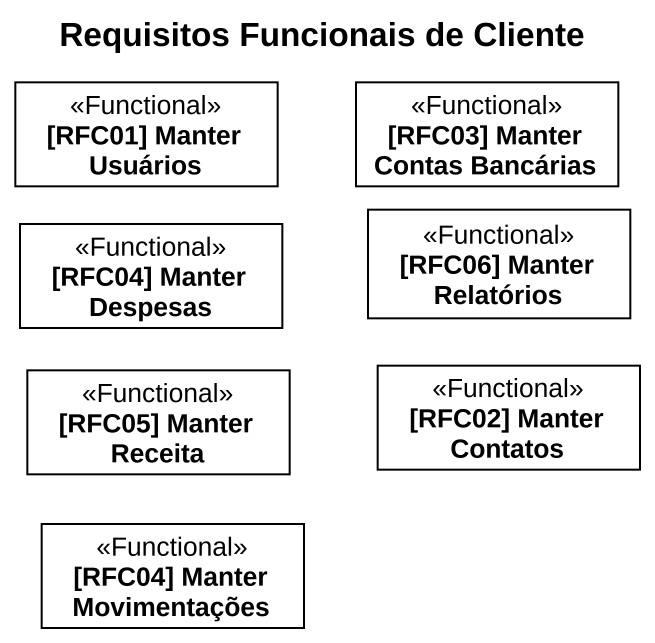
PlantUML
@startuml
title Requisitos Funcionais de Cliente
hide circle
hide empty members
class "[RFC01] Manter Usuários" as RFC01_Manter_Usuários <<Functional>>
class "[RFC03] Manter Contas Bancárias" as RFC03_Manter_Contas <<Functional>>
class "[RFC04] Manter Despesas" as RFC04_Manter_Despesas <<Functional>>
class "[RFC06] Manter Relatórios" as RFC06_Manter_Relatórios <<Functional>>
class "[RFC05] Manter Receita" as RFC05_Manter_Receita <<Functional>>
class "[RFC02] Manter Contatos" as RFC02_Manter_Contatos <<Functional>>
class "[RFC04] Manter Movimentações" as RFC04_Manter_Movimentações <<Functional>>
@enduml
